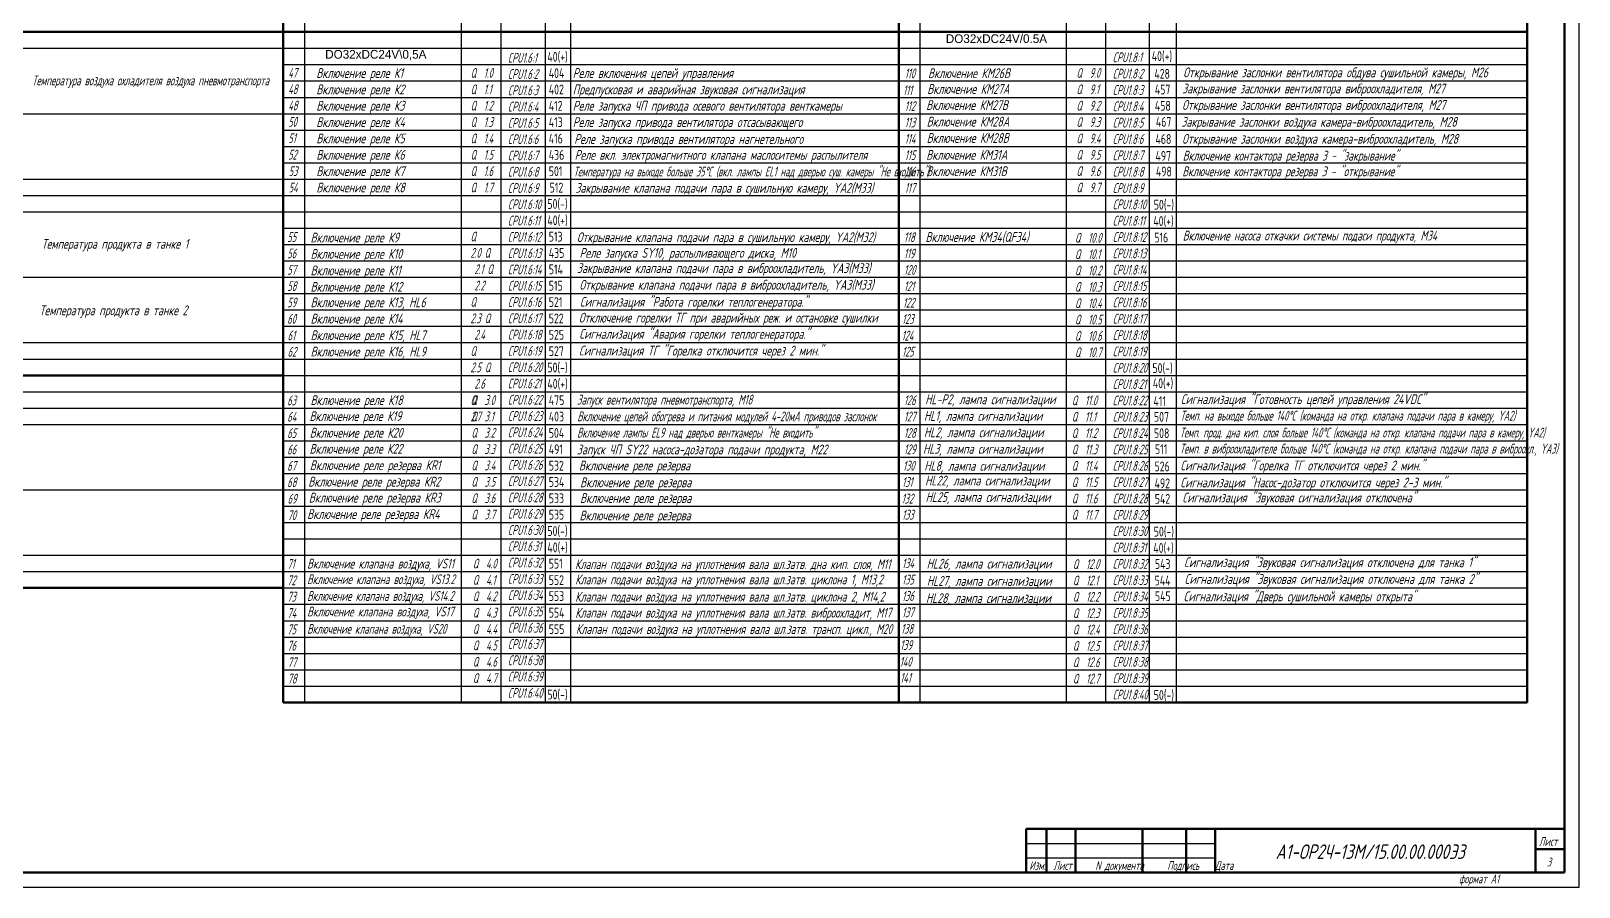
# Model space of a CAD drawing. Header units: millimetres. Extents: x 294 to 6216, y -3442 to 2720.
# Drawn here: x 3057 to 3589, y 215 to 510 of the extents above; entities that cross this region are included whole.
import ezdxf
from ezdxf.enums import TextEntityAlignment as Align

# ---------------------------------------------------------------- set-up
doc = ezdxf.new("R2010")
doc.units = ezdxf.units.MM
doc.header["$LTSCALE"] = 15
doc.linetypes.add('DOT', pattern=[0.25, 0, -0.25])
for name, color, linetype, lineweight in [('0.35 TEXT', 7, 'Continuous', 35), ('LWT 0.5', 7, 'Continuous', 50), ('LWT 0.6', 7, 'Continuous', 50)]:
    doc.layers.add(name, color=color, linetype=linetype, lineweight=lineweight)
doc.styles.add('33', font='gost.shx', dxfattribs={"width": 0.75, "oblique": 15, "height": 2.5})
doc.styles.add('35', font='gost.shx', dxfattribs={"width": 0.75, "oblique": 15, "height": 5})
doc.styles.add('OPSI', font='ISI-ROMANS_PL.SHX', dxfattribs={"height": 1.5})

msp = doc.modelspace()

# ---------------------------------------------------------------- linework, layer by layer
for p, q in [((3588.824, 215.294, -0.02), (3588.824, 809.294, -0.02)), ((3150.771, 756.914, -0.02), (3150.771, 278.789, -0.02)), ((3204.675, 756.914, -0.02), (3204.675, 278.789, -0.02)), ((3218.284, 756.914, -0.02), (3218.284, 278.789, -0.02)), ((3233.552, 756.914, -0.02), (3233.552, 278.789, -0.02)), ((3242.225, 756.914, -0.02), (3242.225, 278.789, -0.02)), ((3362.286, 756.914, -0.02), (3362.286, 278.789, -0.02)), ((3412.621, 756.914, -0.02), (3412.621, 278.789, -0.02)), ((3426.039, 756.914, -0.02), (3426.039, 278.789, -0.02)), ((3441.051, 756.914, -0.02), (3441.051, 278.789, -0.02)), ((3450.315, 756.914, -0.02), (3450.315, 278.789, -0.02)), ((3016.243, 503.789, -0.02), (3143.512, 503.789, -0.02)), ((3016.243, 503.789, -0.02), (3143.512, 503.789, -0.02)), ((3143.512, 503.789, -0.02), (3204.675, 503.789, -0.02)), ((3204.675, 503.789, -0.02), (3355.027, 503.789, -0.02)), ((3355.027, 503.789, -0.02), (3418.956, 503.789, -0.02)), ((3418.956, 503.789, -0.02), (3570.95, 503.789, -0.02)), ((3143.512, 498.164, -0.02), (3204.675, 498.164, -0.02)), ((3204.675, 498.164, -0.02), (3355.027, 498.164, -0.02)), ((3355.027, 498.164, -0.02), (3570.95, 498.164, -0.02)), ((3143.512, 492.539, -0.02), (3204.675, 492.539, -0.02)), ((3204.675, 492.539, -0.02), (3355.027, 492.539, -0.02)), ((3355.027, 492.539, -0.02), (3418.956, 492.539, -0.02)), ((3418.956, 492.539, -0.02), (3570.95, 492.539, -0.02)), ((3143.512, 486.914, -0.02), (3204.675, 486.914, -0.02)), ((3204.675, 486.914, -0.02), (3355.027, 486.914, -0.02)), ((3355.027, 486.914, -0.02), (3418.956, 486.914, -0.02)), ((3418.956, 486.914, -0.02), (3570.95, 486.914, -0.02)), ((3016.243, 481.289, -0.02), (3143.512, 481.289, -0.02)), ((3016.243, 481.289, -0.02), (3143.512, 481.289, -0.02)), ((3143.512, 481.289, -0.02), (3204.675, 481.289, -0.02)), ((3204.675, 481.289, -0.02), (3355.027, 481.289, -0.02)), ((3355.027, 481.289, -0.02), (3418.956, 481.289, -0.02)), ((3355.027, 481.289, -0.02), (3418.956, 481.289, -0.02)), ((3418.956, 481.289, -0.02), (3570.95, 481.289, -0.02)), ((3418.956, 481.289, -0.02), (3570.95, 481.289, -0.02)), ((3143.512, 475.664, -0.02), (3204.675, 475.664, -0.02)), ((3204.675, 475.664, -0.02), (3355.027, 475.664, -0.02)), ((3355.027, 475.664, -0.02), (3418.956, 475.664, -0.02)), ((3418.956, 475.664, -0.02), (3570.95, 475.664, -0.02)), ((3143.512, 470.039, -0.02), (3204.675, 470.039, -0.02)), ((3143.512, 470.039, -0.02), (3204.675, 470.039, -0.02)), ((3204.675, 470.039, -0.02), (3355.027, 470.039, -0.02)), ((3204.675, 470.039, -0.02), (3355.027, 470.039, -0.02)), ((3355.027, 470.039, -0.02), (3418.956, 470.039, -0.02)), ((3418.956, 470.039, -0.02), (3570.95, 470.039, -0.02)), ((3143.512, 464.414, -0.02), (3204.675, 464.414, -0.02)), ((3204.675, 464.414, -0.02), (3355.027, 464.414, -0.02)), ((3355.027, 464.414, -0.02), (3418.956, 464.414, -0.02)), ((3418.956, 464.414, -0.02), (3570.95, 464.414, -0.02)), ((3016.243, 458.789, -0.02), (3143.512, 458.789, -0.02)), ((3143.512, 458.789, -0.02), (3204.675, 458.789, -0.02)), ((3204.675, 458.789, -0.02), (3355.027, 458.789, -0.02)), ((3355.027, 458.789, -0.02), (3418.956, 458.789, -0.02)), ((3355.027, 458.789, -0.02), (3418.956, 458.789, -0.02)), ((3418.956, 458.789, -0.02), (3570.95, 458.789, -0.02)), ((3418.956, 458.789, -0.02), (3570.95, 458.789, -0.02)), ((3016.243, 453.164, -0.02), (3143.512, 453.164, -0.02)), ((3143.512, 453.164, -0.02), (3204.675, 453.164, -0.02)), ((3204.675, 453.164, -0.02), (3355.027, 453.164, -0.02)), ((3355.027, 453.164, -0.02), (3418.956, 453.164, -0.02)), ((3418.956, 453.164, -0.02), (3570.95, 453.164, -0.02)), ((3016.243, 447.539, -0.02), (3143.512, 447.539, -0.02)), ((3143.512, 447.539, -0.02), (3204.675, 447.539, -0.02)), ((3143.512, 447.539, -0.02), (3204.675, 447.539, -0.02)), ((3204.675, 447.539, -0.02), (3355.027, 447.539, -0.02)), ((3204.675, 447.539, -0.02), (3355.027, 447.539, -0.02)), ((3355.027, 447.539, -0.02), (3418.956, 447.539, -0.02)), ((3418.956, 447.539, -0.02), (3570.95, 447.539, -0.02)), ((3143.512, 441.914, -0.02), (3204.675, 441.914, -0.02)), ((3204.675, 441.914, -0.02), (3355.027, 441.914, -0.02)), ((3355.027, 441.914, -0.02), (3418.956, 441.914, -0.02)), ((3418.956, 441.914, -0.02), (3570.95, 441.914, -0.02)), ((3143.512, 436.289, -0.02), (3204.675, 436.289, -0.02)), ((3204.675, 436.289, -0.02), (3355.027, 436.289, -0.02)), ((3355.027, 436.289, -0.02), (3418.956, 436.289, -0.02)), ((3355.027, 436.289, -0.02), (3418.956, 436.289, -0.02)), ((3418.956, 436.289, -0.02), (3570.95, 436.289, -0.02)), ((3418.956, 436.289, -0.02), (3570.95, 436.289, -0.02)), ((3143.512, 430.664, -0.02), (3204.675, 430.664, -0.02)), ((3204.675, 430.664, -0.02), (3355.027, 430.664, -0.02)), ((3355.027, 430.664, -0.02), (3418.956, 430.664, -0.02)), ((3418.956, 430.664, -0.02), (3570.95, 430.664, -0.02)), ((3016.243, 425.039, -0.02), (3143.512, 425.039, -0.02)), ((3143.512, 425.039, -0.02), (3204.675, 425.039, -0.02)), ((3143.512, 425.039, -0.02), (3204.675, 425.039, -0.02)), ((3204.675, 425.039, -0.02), (3355.027, 425.039, -0.02)), ((3204.675, 425.039, -0.02), (3355.027, 425.039, -0.02)), ((3355.027, 425.039, -0.02), (3418.956, 425.039, -0.02)), ((3418.956, 425.039, -0.02), (3570.95, 425.039, -0.02)), ((3143.512, 419.414, -0.02), (3204.675, 419.414, -0.02)), ((3204.675, 419.414, -0.02), (3355.027, 419.414, -0.02)), ((3355.027, 419.414, -0.02), (3418.956, 419.414, -0.02)), ((3355.027, 419.414, -0.02), (3418.956, 419.414, -0.02)), ((3418.956, 419.414, -0.02), (3570.95, 419.414, -0.02)), ((3418.956, 419.414, -0.02), (3570.95, 419.414, -0.02)), ((3143.512, 413.789, -0.02), (3204.675, 413.789, -0.02)), ((3204.675, 413.789, -0.02), (3355.027, 413.789, -0.02)), ((3355.027, 413.789, -0.02), (3418.956, 413.789, -0.02)), ((3418.956, 413.789, -0.02), (3570.95, 413.789, -0.02)), ((3143.512, 408.164, -0.02), (3204.675, 408.164, -0.02)), ((3204.675, 408.164, -0.02), (3355.027, 408.164, -0.02)), ((3355.027, 408.164, -0.02), (3418.956, 408.164, -0.02)), ((3355.027, 408.164, -0.02), (3418.956, 408.164, -0.02)), ((3418.956, 408.164, -0.02), (3570.95, 408.164, -0.02)), ((3418.956, 408.164, -0.02), (3570.95, 408.164, -0.02)), ((3016.243, 402.539, -0.02), (3143.512, 402.539, -0.02)), ((3143.512, 402.539, -0.02), (3204.675, 402.539, -0.02)), ((3143.512, 402.539, -0.02), (3204.675, 402.539, -0.02)), ((3204.675, 402.539, -0.02), (3355.027, 402.539, -0.02)), ((3204.675, 402.539, -0.02), (3355.027, 402.539, -0.02)), ((3355.027, 402.539, -0.02), (3418.956, 402.539, -0.02)), ((3355.027, 402.539, -0.02), (3418.956, 402.539, -0.02)), ((3418.956, 402.539, -0.02), (3570.95, 402.539, -0.02)), ((3418.956, 402.539, -0.02), (3570.95, 402.539, -0.02)), ((3016.243, 396.914, -0.02), (3143.512, 396.914, -0.02)), ((3143.512, 396.914, -0.02), (3204.675, 396.914, -0.02)), ((3204.675, 396.914, -0.02), (3355.027, 396.914, -0.02)), ((3355.027, 396.914, -0.02), (3418.956, 396.914, -0.02)), ((3355.027, 396.914, -0.02), (3418.956, 396.914, -0.02)), ((3418.956, 396.914, -0.02), (3570.95, 396.914, -0.02)), ((3418.956, 396.914, -0.02), (3570.95, 396.914, -0.02)), ((3143.512, 391.289, -0.02), (3355.027, 391.289, -0.02)), ((3143.512, 391.289, -0.02), (3204.675, 391.289, -0.02)), ((3204.675, 391.289, -0.02), (3355.027, 391.289, -0.02)), ((3355.027, 391.289, -0.02), (3418.956, 391.289, -0.02)), ((3418.956, 391.289, -0.02), (3570.95, 391.289, -0.02)), ((3016.243, 385.664, -0.02), (3143.512, 385.664, -0.02)), ((3143.512, 385.664, -0.02), (3204.675, 385.664, -0.02)), ((3204.675, 385.664, -0.02), (3355.027, 385.664, -0.02)), ((3355.027, 385.664, -0.02), (3570.95, 385.664, -0.02)), ((3016.243, 380.039, -0.02), (3143.512, 380.039, -0.02)), ((3143.512, 380.039, -0.02), (3204.675, 380.039, -0.02)), ((3143.512, 380.039, -0.02), (3204.675, 380.039, -0.02)), ((3204.675, 380.039, -0.02), (3355.027, 380.039, -0.02)), ((3355.027, 380.039, -0.02), (3418.956, 380.039, -0.02)), ((3418.956, 380.039, -0.02), (3570.95, 380.039, -0.02)), ((2956.498, 374.414, -0.02), (3143.512, 374.414, -0.02)), ((3143.512, 374.414, -0.02), (3204.675, 374.414, -0.02)), ((3204.675, 374.414, -0.02), (3355.027, 374.414, -0.02)), ((3355.027, 374.414, -0.02), (3418.956, 374.414, -0.02)), ((3418.956, 374.414, -0.02), (3570.95, 374.414, -0.02)), ((3143.512, 368.789, -0.02), (3204.675, 368.789, -0.02)), ((3204.675, 368.789, -0.02), (3355.027, 368.789, -0.02)), ((3355.027, 368.789, -0.02), (3418.956, 368.789, -0.02)), ((3355.027, 368.789, -0.02), (3418.956, 368.789, -0.02)), ((3418.956, 368.789, -0.02), (3570.95, 368.789, -0.02)), ((3418.956, 368.789, -0.02), (3570.95, 368.789, -0.02)), ((3143.512, 363.164, -0.02), (3204.675, 363.164, -0.02)), ((3204.675, 363.164, -0.02), (3355.027, 363.164, -0.02)), ((3355.027, 363.164, -0.02), (3418.956, 363.164, -0.02)), ((3418.956, 363.164, -0.02), (3570.95, 363.164, -0.02)), ((3143.512, 357.539, -0.02), (3204.675, 357.539, -0.02)), ((3143.512, 357.539, -0.02), (3204.675, 357.539, -0.02)), ((3204.675, 357.539, -0.02), (3355.027, 357.539, -0.02)), ((3355.027, 357.539, -0.02), (3418.956, 357.539, -0.02)), ((3418.956, 357.539, -0.02), (3570.95, 357.539, -0.02)), ((3016.243, 351.914, -0.02), (3143.512, 351.914, -0.02)), ((3143.512, 351.914, -0.02), (3204.675, 351.914, -0.02)), ((3204.675, 351.914, -0.02), (3355.027, 351.914, -0.02)), ((3355.027, 351.914, -0.02), (3418.956, 351.914, -0.02)), ((3418.956, 351.914, -0.02), (3570.95, 351.914, -0.02)), ((3143.512, 346.289, -0.02), (3204.675, 346.289, -0.02)), ((3204.675, 346.289, -0.02), (3355.027, 346.289, -0.02)), ((3355.027, 346.289, -0.02), (3418.956, 346.289, -0.02)), ((3355.027, 346.289, -0.02), (3418.956, 346.289, -0.02)), ((3418.956, 346.289, -0.02), (3570.95, 346.289, -0.02)), ((3418.956, 346.289, -0.02), (3570.95, 346.289, -0.02)), ((3143.512, 340.664, -0.02), (3204.675, 340.664, -0.02)), ((3204.675, 340.664, -0.02), (3355.027, 340.664, -0.02)), ((3355.027, 340.664, -0.02), (3418.956, 340.664, -0.02)), ((3418.956, 340.664, -0.02), (3570.95, 340.664, -0.02)), ((3143.512, 335.039, -0.02), (3204.675, 335.039, -0.02)), ((3143.512, 335.039, -0.02), (3204.675, 335.039, -0.02)), ((3204.675, 335.039, -0.02), (3355.027, 335.039, -0.02)), ((3204.675, 335.039, -0.02), (3355.027, 335.039, -0.02)), ((3355.027, 335.039, -0.02), (3418.956, 335.039, -0.02)), ((3418.956, 335.039, -0.02), (3570.95, 335.039, -0.02)), ((3016.243, 329.414, -0.02), (3143.512, 329.414, -0.02)), ((3143.512, 329.414, -0.02), (3204.675, 329.414, -0.02)), ((3204.675, 329.414, -0.02), (3355.027, 329.414, -0.02)), ((3355.027, 329.414, -0.02), (3418.956, 329.414, -0.02)), ((3418.956, 329.414, -0.02), (3570.95, 329.414, -0.02)), ((3016.243, 323.789, -0.02), (3143.512, 323.789, -0.02)), ((3143.512, 323.789, -0.02), (3204.675, 323.789, -0.02)), ((3204.675, 323.789, -0.02), (3355.027, 323.789, -0.02)), ((3355.027, 323.789, -0.02), (3418.956, 323.789, -0.02)), ((3355.027, 323.789, -0.02), (3418.956, 323.789, -0.02)), ((3418.956, 323.789, -0.02), (3570.95, 323.789, -0.02)), ((3418.956, 323.789, -0.02), (3570.95, 323.789, -0.02)), ((3143.512, 318.164, -0.02), (3204.675, 318.164, -0.02)), ((3204.675, 318.164, -0.02), (3355.027, 318.164, -0.02)), ((3355.027, 318.164, -0.02), (3418.956, 318.164, -0.02)), ((3418.956, 318.164, -0.02), (3570.95, 318.164, -0.02)), ((3143.512, 312.539, -0.02), (3204.675, 312.539, -0.02)), ((3143.512, 312.539, -0.02), (3204.675, 312.539, -0.02)), ((3204.675, 312.539, -0.02), (3355.027, 312.539, -0.02)), ((3204.675, 312.539, -0.02), (3355.027, 312.539, -0.02)), ((3355.027, 312.539, -0.02), (3418.956, 312.539, -0.02)), ((3418.956, 312.539, -0.02), (3570.95, 312.539, -0.02)), ((3143.512, 306.914, -0.02), (3204.675, 306.914, -0.02)), ((3204.675, 306.914, -0.02), (3355.027, 306.914, -0.02)), ((3355.027, 306.914, -0.02), (3418.956, 306.914, -0.02)), ((3355.027, 306.914, -0.02), (3418.956, 306.914, -0.02)), ((3418.956, 306.914, -0.02), (3570.95, 306.914, -0.02)), ((3418.956, 306.914, -0.02), (3570.95, 306.914, -0.02)), ((3143.512, 301.289, -0.02), (3204.675, 301.289, -0.02)), ((3204.675, 301.289, -0.02), (3355.027, 301.289, -0.02)), ((3355.027, 301.289, -0.02), (3418.956, 301.289, -0.02)), ((3418.956, 301.289, -0.02), (3570.95, 301.289, -0.02)), ((3143.512, 295.664, -0.02), (3204.675, 295.664, -0.02)), ((3143.512, 295.664, -0.02), (3204.675, 295.664, -0.02)), ((3204.675, 295.664, -0.02), (3355.027, 295.664, -0.02)), ((3355.027, 295.664, -0.02), (3418.956, 295.664, -0.02)), ((3355.027, 295.664, -0.02), (3418.956, 295.664, -0.02)), ((3418.956, 295.664, -0.02), (3570.95, 295.664, -0.02)), ((3418.956, 295.664, -0.02), (3570.95, 295.664, -0.02)), ((3143.512, 290.039, -0.02), (3204.675, 290.039, -0.02)), ((3204.675, 290.039, -0.02), (3355.027, 290.039, -0.02)), ((3204.675, 290.039, -0.02), (3355.027, 290.039, -0.02)), ((3355.027, 290.039, -0.02), (3418.956, 290.039, -0.02)), ((3355.027, 290.039, -0.02), (3418.956, 290.039, -0.02)), ((3418.956, 290.039, -0.02), (3570.95, 290.039, -0.02)), ((3418.956, 290.039, -0.02), (3570.95, 290.039, -0.02)), ((3143.512, 284.414, -0.02), (3204.675, 284.414, -0.02)), ((3204.675, 284.414, -0.02), (3355.027, 284.414, -0.02)), ((3355.027, 284.414, -0.02), (3418.956, 284.414, -0.02)), ((3355.027, 284.414, -0.02), (3418.956, 284.414, -0.02)), ((3418.956, 284.414, -0.02), (3570.95, 284.414, -0.02)), ((3418.956, 284.414, -0.02), (3570.95, 284.414, -0.02)), ((3398.824, 230.294, -0.02), (3463.824, 230.294, -0.02)), ((3398.824, 225.294, -0.02), (3463.824, 225.294, -0.02)), ((2747.824, 215.294, -0.02), (3588.824, 215.294, -0.02))]:
    msp.add_line(p, q)
at = {"layer": 'LWT 0.5'}
for p, q in [((3143.512, 756.914, -0.02), (3143.512, 278.789, -0.02)), ((3143.512, 756.914, -0.02), (3143.512, 278.789, -0.02)), ((3355.027, 756.914, -0.02), (3355.027, 278.789, -0.02)), ((3355.027, 756.914, -0.02), (3355.027, 278.789, -0.02)), ((3570.95, 756.914, -0.02), (3570.95, 278.789, -0.02)), ((3016.243, 509.414, -0.02), (3143.512, 509.414, -0.02)), ((3143.512, 509.414, -0.02), (3195.453, 509.414, -0.02)), ((3195.453, 509.414, -0.02), (3355.027, 509.414, -0.02)), ((3355.027, 509.414, -0.02), (3418.956, 509.414, -0.02)), ((3418.956, 509.414, -0.02), (3570.95, 509.414, -0.02)), ((3016.243, 391.289, -0.02), (3143.512, 391.289, -0.02)), ((3016.243, 318.164, -0.02), (3143.512, 318.164, -0.02)), ((3143.512, 278.789, -0.02), (3355.027, 278.789, -0.02)), ((3355.027, 278.789, -0.02), (3418.956, 278.789, -0.02)), ((3418.956, 278.789, -0.02), (3570.95, 278.789, -0.02))]:
    msp.add_line(p, q, dxfattribs=at)
at = {"layer": 'LWT 0.6'}
for p, q in [((3583.824, 804.294, -0.02), (3583.824, 220.294, -0.02)), ((3398.824, 220.294, -0.02), (3398.824, 235.294, -0.02)), ((3398.824, 235.294, -0.02), (3583.824, 235.294, -0.02)), ((3405.824, 235.294, -0.02), (3405.824, 220.294, -0.02)), ((3415.824, 235.294, -0.02), (3415.824, 220.294, -0.02)), ((3438.824, 235.294, -0.02), (3438.824, 220.294, -0.02)), ((3453.824, 235.294, -0.02), (3453.824, 220.294, -0.02)), ((3463.824, 235.294, -0.02), (3463.824, 220.294, -0.02)), ((3573.824, 235.294, -0.02), (3573.824, 220.294, -0.02)), ((3573.824, 228.294, -0.02), (3583.824, 228.294, -0.02)), ((3583.824, 220.294, -0.02), (2767.824, 220.294, -0.02))]:
    msp.add_line(p, q, dxfattribs=at)

# ---------------------------------------------------------------- texts
at = {"linetype": 'DOT', "char_height": 3, "width": 43.93467, "attachment_point": 1, "style": 'OPSI'}
for s, insert in [('DO32xDC24V/0.5A', (3371.204, 508.6, -0.041)), ('DO32xDC24V\\\\0,5A', (3157.922, 503.217, -0.02))]:
    msp.add_mtext(s, dxfattribs=dict(at, insert=insert))
at = {"layer": '0.35 TEXT', "style": '33', "width": 0.9}
for s, p in [('40(+)', (3234.276, 499.181, -0.02)), ('40(+)', (3441.98, 499.401, -0.02)), ('404', (3234.755, 493.556, -0.02)), ('428', (3442.883, 493.316, -0.02)), ('402', (3234.755, 487.931, -0.02)), ('457', (3443.041, 487.931, -0.02)), ('412', (3234.755, 482.306, -0.02)), ('458', (3443.041, 482.306, -0.02)), ('413', (3234.755, 476.681, -0.02)), ('467', (3443.396, 476.811, -0.02)), ('416', (3234.755, 471.056, -0.02)), ('468', (3443.261, 470.887, -0.02)), ('436', (3234.755, 465.431, -0.02)), ('497', (3443.261, 465.067, -0.02)), ('501', (3234.755, 459.806, -0.02)), ('498', (3443.399, 459.719, -0.02)), ('512', (3235.058, 454.181, -0.02)), ('50(-)', (3234.276, 448.556, -0.02)), ('50(-)', (3442.666, 448.308, -0.02)), ('40(+)', (3234.276, 442.931, -0.02)), ('40(+)', (3442.509, 442.683, -0.02)), ('513', (3234.755, 437.306, -0.02)), ('516', (3442.848, 437.002, -0.02)), ('435', (3234.755, 431.681, -0.02)), ('514', (3234.755, 426.056, -0.02)), ('515', (3234.755, 420.431, -0.02)), ('521', (3234.755, 414.806, -0.02)), ('522', (3234.755, 409.181, -0.02)), ('525', (3234.755, 403.556, -0.02)), ('527', (3234.755, 397.931, -0.02)), ('50(-)', (3234.276, 392.306, -0.02)), ('50(-)', (3442.216, 392.101, -0.02)), ('40(+)', (3234.276, 386.681, -0.02)), ('40(+)', (3442.354, 386.901, -0.02)), ('475', (3234.755, 381.056, -0.02)), ('411', (3442.574, 380.715, -0.02)), ('403', (3234.755, 375.431, -0.02)), ('507', (3442.733, 375.331, -0.02)), ('504', (3234.755, 369.806, -0.02)), ('508', (3442.733, 369.706, -0.02)), ('491', (3234.755, 364.181, -0.02)), ('511', (3443.088, 364.21, -0.02)), ('532', (3234.755, 358.556, -0.02)), ('526', (3442.953, 358.286, -0.02)), ('534', (3234.755, 352.931, -0.02)), ('492', (3442.953, 352.467, -0.02)), ('533', (3234.755, 347.331, -0.02)), ('542', (3443.015, 347.129, -0.02)), ('535', (3234.755, 341.706, -0.02)), ('50(-)', (3234.276, 336.056, -0.02)), ('50(-)', (3442.666, 335.86, -0.02)), ('40(+)', (3234.276, 330.431, -0.02)), ('40(+)', (3442.509, 330.235, -0.02)), ('551', (3234.755, 324.86, -0.02)), ('543', (3443.083, 324.721, -0.02)), ('552', (3234.755, 319.178, -0.02)), ('544', (3442.964, 319.042, -0.02)), ('553', (3234.755, 313.674, -0.02)), ('545', (3443.083, 313.656, -0.02)), ('554', (3234.755, 307.978, -0.02)), ('555', (3234.755, 302.306, -0.02)), ('50(-)', (3234.276, 279.806, -0.02)), ('50(-)', (3442.666, 279.652, -0.02))]:
    msp.add_text(s, height=3.375, dxfattribs=at).set_placement(p)
at = {"layer": '0.35 TEXT', "style": '33', "oblique": 15}
for s, height, width, p in [('47', 3.375, 0.774574, (3145.184, 493.66, -0.02)), ('Реле включения цепей управления', 3.375, 0.9, (3242.996, 493.584, -0.02)), ('110', 3.375, 0.774574, (3357.059, 493.47, -0.02)), ('Включение КМ26В', 3.375, 0.9, (3365.099, 493.527, -0.02)), ('Открывание заслонки вентилятора обдува сушильной камеры, M26', 3.375, 0.9, (3452.803, 493.809, -0.02)), ('Температура воздуха охладителя воздуха пневмотранспорта', 3.375, 0.790879, (3057.184, 491.027, -0.02)), ('48', 3.375, 0.774574, (3145.184, 488.035, -0.02)), ('Включение реле К2', 3.375, 0.9, (3154.867, 487.959, -0.02)), ('Предпусковая и аварийная звуковая сигнализация', 3.375, 0.9, (3242.996, 487.959, -0.02)), ('111', 3.375, 0.774574, (3356.464, 487.659, -0.02)), ('Включение КМ27А', 3.375, 0.9, (3364.814, 488.108, -0.02)), ('Закрывание заслонки вентилятора виброохладителя, M27', 3.375, 0.9, (3452.437, 488.27, -0.02)), ('48', 3.375, 0.774574, (3145.184, 482.41, -0.02)), ('Включение реле К3', 3.375, 0.9, (3154.867, 482.334, -0.02)), ('Реле запуска ЧП привода осевого вентилятора венткамеры', 3.375, 0.9, (3242.996, 482.334, -0.02)), ('112', 3.375, 0.774574, (3357.059, 482.22, -0.02)), ('Включение КМ27В', 3.375, 0.9, (3364.462, 482.56, -0.02)), ('Открывание заслонки вентилятора виброохладителя, M27', 3.375, 0.9, (3452.437, 482.599, -0.02)), ('50', 3.375, 0.774574, (3145.184, 476.785, -0.02)), ('Реле запуска привода вентилятора отсасывающего', 3.375, 0.9, (3242.996, 476.709, -0.02)), ('113', 3.375, 0.774574, (3357.059, 476.595, -0.02)), ('Включение КМ28А', 3.375, 0.9, (3364.61, 476.872, -0.02)), ('Закрывание заслонки воздуха камера-виброохладитель, M28', 3.375, 0.9, (3452.151, 476.801, -0.02)), ('51', 3.375, 0.774574, (3145.184, 471.16, -0.02)), ('Реле запуска привода вентилятора нагнетельного', 3.375, 0.9, (3243.492, 470.9, -0.02)), ('114', 3.375, 0.774574, (3357.059, 470.97, -0.02)), ('Включение КМ28В', 3.375, 0.9, (3364.61, 471.247, -0.02)), ('Открывание заслонки воздуха камера-виброохладитель, M28', 3.375, 0.9, (3452.427, 470.964, -0.02)), ('52', 3.375, 0.774574, (3145.184, 465.535, -0.02)), ('Включение реле К6', 3.375, 0.9, (3154.867, 465.459, -0.02)), ('Реле вкл. электромагнитного клапана маслоситемы распылителя', 3.375, 0.883738, (3243.658, 465.432, -0.02)), ('115', 3.375, 0.774574, (3357.059, 465.345, -0.02)), ('Включение КМ31А', 3.375, 0.9, (3364.472, 465.442, -0.02)), ('Включение контактора резерва 3 - "закрывание"', 3.375, 0.863188, (3452.63, 465.165, -0.02)), ('53', 3.375, 0.774574, (3145.313, 459.826, -0.02)), ('Включение реле К7', 3.375, 0.9, (3154.867, 459.834, -0.02)), ('Температура на выходе больше 35%%DС (вкл. лампы EL1 над дверью суш. камеры "Не входить")', 3.375, 0.695848, (3243.264, 459.708, -0.02)), ('116', 3.375, 0.774574, (3357.059, 459.72, -0.02)), ('Включение КМ31В', 3.375, 0.9, (3364.472, 459.817, -0.02)), ('Включение контактора резерва 3 - "открывание"', 3.375, 0.863188, (3452.484, 459.786, -0.02)), ('54', 3.375, 0.774574, (3145.313, 454.201, -0.02)), ('Включение реле К8', 3.375, 0.9, (3154.867, 454.209, -0.02)), ('Закрывание клапана подачи пара в сушильную камеру, YA2(M33)', 3.375, 0.9, (3243.91, 454.083, -0.02)), ('117', 3.375, 0.774574, (3357.059, 454.095, -0.02)), ('Температура продукта в танке 1', 3.375, 0.9, (3060.456, 434.839, -0.02)), ('55', 3.375, 0.774574, (3144.862, 437.171, -0.02)), ('Включение реле К9', 3.375, 0.9, (3152.889, 437.014, -0.02)), ('Открывание клапана подачи пара в сушильную камеру, YA2(M32)', 3.375, 0.9, (3244.42, 437.13, -0.02)), ('118', 3.375, 0.774574, (3356.791, 437.129, -0.02)), ('Включение насоса откачки системы подаси продукта, М34', 3.375, 0.863188, (3452.632, 437.674, -0.02)), ('56', 3.375, 0.774574, (3144.862, 431.546, -0.02)), ('Включение реле К10', 3.375, 0.9, (3152.889, 431.389, -0.02)), ('Реле запуска SY10, распыливающего диска, M10', 3.375, 0.9, (3245.336, 431.726, -0.02)), ('119', 3.375, 0.774574, (3356.791, 431.504, -0.02)), ('57', 3.375, 0.774574, (3144.862, 425.921, -0.02)), ('Включение реле К11', 3.375, 0.9, (3152.889, 425.695, -0.02)), ('Закрывание клапана подачи пара в виброохладитель, YA3(M33)', 3.375, 0.9, (3244.444, 426.495, -0.02)), ('120', 3.375, 0.774574, (3356.791, 425.879, -0.02)), ('58', 3.375, 0.774574, (3144.862, 420.296, -0.02)), ('Включение реле К12', 3.375, 0.9, (3152.889, 420.07, -0.02)), ('Открывание клапана подачи пара в виброохладитель, YA3(M33)', 3.375, 0.9, (3245.31, 420.756, -0.02)), ('121', 3.375, 0.774574, (3356.791, 420.254, -0.02)), ('Температура продукта в танке 2', 3.375, 0.9, (3059.734, 411.971, -0.02)), ('59', 3.375, 0.774574, (3144.862, 414.671, -0.02)), ('Включение реле К13, HL6', 3.375, 0.9, (3152.889, 414.734, -0.02)), ('Сигнализация "Работа горелки теплогенератора."', 3.375, 0.9, (3245.446, 414.896, -0.02)), ('122', 3.375, 0.774574, (3356.444, 414.595, -0.02)), ('60', 3.375, 0.774574, (3144.862, 409.046, -0.02)), ('Включение реле К14', 3.375, 0.9, (3152.889, 409.109, -0.02)), ('Отключение горелки ТГ при аварийных реж. и остановке сушилки', 3.375, 0.881079, (3245.121, 409.44, -0.02)), ('123', 3.375, 0.774574, (3356.143, 409.004, -0.02)), ('61', 3.375, 0.774574, (3144.991, 403.337, -0.02)), ('Включение реле К15, HL7', 3.375, 0.9, (3152.889, 403.414, -0.02)), ('Сигнализация "Авария горелки теплогенератора."', 3.375, 0.9, (3245.259, 403.876, -0.02)), ('124', 3.375, 0.774574, (3355.982, 403.279, -0.02)), ('62', 3.375, 0.774574, (3144.991, 397.712, -0.02)), ('Включение реле К16, HL9', 3.375, 0.9, (3152.889, 397.789, -0.02)), ('Сигнализация ТГ "Горелка отключится через 2 мин."', 3.375, 0.9, (3245.161, 398.119, -0.02)), ('125', 3.375, 0.774574, (3356.143, 397.754, -0.02)), ('63', 3.375, 0.774574, (3144.862, 380.977, -0.02)), ('Запуск вeнтилятора пневмотранспорта, М18', 3.375, 0.8, (3244.455, 381.246, -0.02)), ('126', 3.375, 0.774574, (3356.791, 381.057, -0.02)), ('HL-Р2, лампа сигнализации', 3.375, 0.9, (3364.139, 381.374, -0.02)), ('Сигнализация "Готовность цепей управления 24VDC"', 3.375, 0.9, (3451.968, 381.414, -0.02)), ('64', 3.375, 0.774574, (3144.862, 375.352, -0.02)), ('Включение реле К19', 3.375, 0.9, (3152.522, 375.58, -0.02)), ('Включение цепей обогрева и питания модулей 4-20мА приводов заслонок', 3.375, 0.782647, (3244.549, 375.492, -0.02)), ('127', 3.375, 0.774574, (3356.791, 375.432, -0.02)), ('HL1, лампа сигнализации', 3.375, 0.9, (3363.709, 375.647, -0.02)), ('Темп. на выходе больше 140%%DС (команда на откр. клапана подачи пара в камеру, YA2)', 3.375, 0.763544, (3451.788, 375.741, -0.02)), ('65', 3.375, 0.774574, (3144.862, 369.727, -0.02)), ('Включение реле К20', 3.375, 0.9, (3152.605, 369.871, -0.02)), ('Включение лампы EL9 над дверью венткамеры "Не входить"', 3.375, 0.767092, (3244.492, 369.907, -0.02)), ('128', 3.375, 0.774574, (3356.791, 369.807, -0.02)), ('HL2, лампа сигнализации', 3.375, 0.9, (3363.709, 370.022, -0.02)), ('Темп. прод. дна кип. слоя больше 140%%DС (команда на откр. клапана подачи пара в камеру, YA2)', 3.375, 0.723326, (3451.631, 369.933, -0.02)), ('66', 3.375, 0.774574, (3144.862, 364.102, -0.02)), ('Включение реле К22', 3.375, 0.9, (3152.522, 364.354, -0.02)), ('Запуск ЧП SY22 насоса-дозатора подачи продукта, М22', 3.375, 0.9, (3244.4, 364.116, -0.02)), ('129', 3.375, 0.774574, (3356.791, 364.182, -0.02)), ('HL3, лампа сигнализации', 3.375, 0.9, (3363.375, 364.331, -0.02)), ('Темп. в виброохладителе больше 140%%DС (команда на откр. клапана подачи пара в виброохл., YA3)', 3.375, 0.696994, (3451.631, 364.403, -0.02)), ('67', 3.375, 0.774574, (3144.862, 358.477, -0.02)), ('Включение реле резерва', 3.375, 0.9, (3245.127, 358.598, -0.02)), ('130', 3.375, 0.774574, (3356.444, 358.524, -0.02)), ('HL8, лампа сигнализации', 3.375, 0.9, (3363.81, 358.485, -0.02)), ('Сигнализация "Горелка ТГ отключится через 2 мин."', 3.375, 0.9, (3451.838, 358.615, -0.02)), ('HL22, лампа сигнализации', 3.375, 0.9, (3364.108, 353.414, -0.02)), ('Сигнализация "Насос-дозатор отключится через 2-3 мин."', 3.375, 0.9, (3451.824, 352.749, -0.02)), ('68', 3.375, 0.774574, (3144.862, 352.852, -0.02)), ('Включение реле резерва', 3.375, 0.9, (3245.527, 352.804, -0.02)), ('131', 3.375, 0.774574, (3356.143, 352.932, -0.02)), ('Сигнализация "Звуковая сигнализация отключена"', 3.375, 0.9, (3452.52, 347.579, -0.02)), ('69', 3.375, 0.774574, (3144.991, 347.143, -0.02)), ('Включение реле резерва', 3.375, 0.9, (3245.527, 347.409, -0.02)), ('132', 3.375, 0.774574, (3355.982, 347.207, -0.02)), ('HL25, лампа сигнализации', 3.375, 0.9, (3364.284, 347.747, -0.02)), ('70', 3.375, 0.774574, (3144.991, 341.518, -0.02)), ('Включение реле резерва', 3.375, 0.9, (3245.327, 341.415, -0.02)), ('133', 3.375, 0.774574, (3356.143, 341.682, -0.02)), ('71', 3.375, 0.774574, (3144.862, 324.738, -0.02)), ('Клапан подачи воздуха на уплотнения вала шл.затв. дна кип. слоя, М11', 3.375, 0.863188, (3243.795, 324.669, -0.02)), ('134', 3.375, 0.774574, (3356.137, 324.974, -0.02)), ('HL26, лампа сигнализации', 3.375, 0.9, (3364.643, 324.845, -0.02)), ('Сигнализация "Звуковая сигнализация отключена для танка 1"', 3.375, 0.9, (3453.117, 325.316, -0.02)), ('72', 3.375, 0.774574, (3144.862, 319.113, -0.02)), ('Клапан подачи воздуха на уплотнения вала шл.затв. циклона 1, М13,2', 3.375, 0.863188, (3243.837, 319.405, -0.02)), ('135', 3.375, 0.774574, (3356.137, 319.349, -0.02)), ('HL27, лампа сигнализации', 3.375, 0.9, (3364.714, 318.901, -0.02)), ('Сигнализация "Звуковая сигнализация отключена для танка 2"', 3.375, 0.9, (3453.265, 319.57, -0.02)), ('73', 3.375, 0.774574, (3144.862, 313.488, -0.02)), ('Клапан подачи воздуха на уплотнения вала шл.затв. циклона 2, М14,2', 3.375, 0.863188, (3243.837, 313.475, -0.02)), ('136', 3.375, 0.774574, (3356.137, 313.724, -0.02)), ('HL28, лампа сигнализации', 3.375, 0.9, (3364.379, 312.993, -0.02)), ('Сигнализация "Дверь сушильной камеры открыта"', 3.375, 0.9, (3452.932, 313.592, -0.02)), ('74', 3.375, 0.774574, (3144.862, 307.863, -0.02)), ('Клапан подачи воздуха на уплотнения вала шл.затв. виброохладит, М17', 3.375, 0.863188, (3243.846, 307.97, -0.02)), ('137', 3.375, 0.774574, (3356.137, 308.099, -0.02)), ('75', 3.375, 0.774574, (3144.862, 302.238, -0.02)), ('Клапан подачи воздуха на уплотнения вала шл.затв. трансп. цикл., М20', 3.375, 0.863188, (3244.102, 302.351, -0.02)), ('138', 3.375, 0.774574, (3355.79, 302.441, -0.02)), ('76', 3.375, 0.774574, (3144.862, 296.613, -0.02)), ('139', 3.375, 0.774574, (3355.49, 296.849, -0.02)), ('77', 3.375, 0.774574, (3144.991, 290.904, -0.02)), ('140', 3.375, 0.774574, (3355.328, 291.124, -0.02)), ('78', 3.375, 0.774574, (3144.991, 285.279, -0.02)), ('141', 3.375, 0.774574, (3355.49, 285.599, -0.02)), ('Лист', 3, 0.8, (3575.048, 229.491, -0.02)), ('Изм.  Лист      N документа      Подпись    Дата', 3, 0.8, (3399.884, 221.199, -0.02)), ('3', 3, 0.8, (3577.78, 222.401, -0.02)), ('формат А1', 3, 0.8, (3547.564, 216.587, -0.02))]:
    msp.add_text(s, height=height, dxfattribs=dict(at, width=width)).set_placement(p)
at = {"layer": '0.35 TEXT', "color": 5, "style": '33', "oblique": 15}
for s, width, p in [('Включение реле К1', 0.9, (3154.867, 493.584, -0.02)), ('Включение реле К4', 0.9, (3154.867, 476.709, -0.02)), ('Включение реле К5', 0.9, (3154.867, 471.084, -0.02)), ('Включение КМ34(QF34)', 0.9, (3364.218, 437.195, -0.02)), ('Включение реле К18', 0.9, (3152.867, 381.087, -0.02)), ('Включение реле резерва КR1', 0.9, (3152.642, 358.697, -0.02)), ('Включение реле резерва КR2', 0.9, (3152.093, 353.032, -0.02)), ('Включение реле резерва КR3', 0.9, (3152.276, 347.55, -0.02)), ('Включение реле резерва КR4', 0.9, (3151.727, 341.885, -0.02)), ('Включение клапана воздуха, VS11', 0.864319, (3151.714, 324.86, -0.02)), ('Включение клапана воздуха, VS13.2', 0.824283, (3151.714, 319.483, -0.02)), ('Включение клапана воздуха, VS14.2', 0.815984, (3151.714, 313.735, -0.02)), ('Включение клапана воздуха, VS17', 0.854469, (3151.714, 308.358, -0.02)), ('Включение клапана воздуха, VS20', 0.805573, (3151.714, 302.425, -0.02))]:
    msp.add_text(s, height=3.375, dxfattribs=dict(at, width=width)).set_placement(p)
at = {"layer": '0.35 TEXT', "style": '35', "oblique": 15, "width": 0.885568}
msp.add_text('А1-ОР2Ч-13М/15.00.00.000Э3', height=5, dxfattribs=at).set_placement((3484.55, 224.964, -0.02), (3549.55, 224.964, -0.02), align=Align.FIT)
at = {"layer": '0.35 TEXT', "char_height": 3.375, "width": 16.76608, "attachment_point": 1, "style": '33'}
for s, insert, line_spacing_factor in [('CPU1.6:1 CPU1.6:2 CPU1.6:3\\PCPU1.6:4\\PCPU1.6:5\\PCPU1.6:6\\PCPU1.6:7 CPU1.6:8 \\PCPU1.6:9\\PCPU1.6:10\\PCPU1.6:11 CPU1.6:12\\PCPU1.6:13\\PCPU1.6:14\\PCPU1.6:15 CPU1.6:16\\PCPU1.6:17\\PCPU1.6:18\\PCPU1.6:19\\PCPU1.6:20\\PCPU1.6:21\\PCPU1.6:22\\PCPU1.6:23 CPU1.6:24\\PCPU1.6:25\\PCPU1.6:26\\PCPU1.6:27 CPU1.6:28\\PCPU1.6:29\\PCPU1.6:30\\PCPU1.6:31 CPU1.6:32\\PCPU1.6:33\\PCPU1.6:34\\PCPU1.6:35 CPU1.6:36\\PCPU1.6:37\\PCPU1.6:38\\PCPU1.6:39\\PCPU1.6:40', (3220.627, 502.213, -0.02), 0.995556), ('CPU1.8:1 CPU1.8:2 CPU1.8:3\\PCPU1.8:4\\PCPU1.8:5\\PCPU1.8:6\\PCPU1.8:7 CPU1.8:8 \\PCPU1.8:9\\PCPU1.8:10\\PCPU1.8:11 CPU1.8:12\\PCPU1.8:13\\PCPU1.8:14\\PCPU1.8:15 CPU1.8:16\\PCPU1.8:17\\PCPU1.8:18\\PCPU1.8:19\\PCPU1.8:20\\PCPU1.8:21\\PCPU1.8:22\\PCPU1.8:23 CPU1.8:24\\PCPU1.8:25\\PCPU1.8:26\\PCPU1.8:27 CPU1.8:28\\PCPU1.8:29\\PCPU1.8:30\\PCPU1.8:31 CPU1.8:32\\PCPU1.8:33\\PCPU1.8:34\\PCPU1.8:35 CPU1.8:36\\PCPU1.8:37\\PCPU1.8:38\\PCPU1.8:39\\PCPU1.8:40', (3428.508, 502.364, -0.02), 0.998889)]:
    msp.add_mtext(s, dxfattribs=dict(at, insert=insert, line_spacing_factor=line_spacing_factor))
at = {"layer": '0.35 TEXT', "char_height": 3.375, "attachment_point": 1, "style": '33'}
for s, insert, width in [('Q  1.0 Q  1.1 Q  1.2 Q  1.3 Q  1.4 Q  1.5 Q  1.6 Q  1.7', (3207.854, 496.988, -0.02), 8.21887), ('Q  9.0 Q  9.1 Q  9.2 Q  9.3 Q  9.4 Q  9.5 Q  9.6 Q  9.7', (3416.075, 496.99, -0.02), 9.19506), ('Q  2.0 Q  2.1 Q  2.2 Q  2.3 Q  2.4 Q  2.5 Q  2.6 Q  2.7', (3207.824, 440.738, -0.02), 7.73489), ('Q  10.0 Q  10.1 Q  10.2 Q  10.3 Q  10.4 Q  10.5 Q  10.6 Q  10.7', (3415.571, 440.302, -0.02), 9.19506), ('Q  3.0 Q  3.1 Q  3.2 Q  3.3 Q  3.4 Q  3.5 Q  3.6 Q  3.7', (3208.144, 384.488, -0.02), 8.16017), ('Q  11.0 Q  11.1 Q  11.2 Q  11.3 Q  11.4 Q  11.5 Q  11.6 Q  11.7', (3414.486, 384.381, -0.02), 9.19506), ('Q  4.0 Q  4.1 Q  4.2 Q  4.3 Q  4.4 Q  4.5 Q  4.6 Q  4.7', (3208.642, 328.238, -0.02), 8.98146), ('Q  12.0 Q  12.1 Q  12.2 Q  12.3 Q  12.4 Q  12.5 Q  12.6 Q  12.7', (3414.858, 328.06, -0.02), 9.19506)]:
    msp.add_mtext(s, dxfattribs=dict(at, insert=insert, width=width))

doc.saveas('drawing.dxf')
